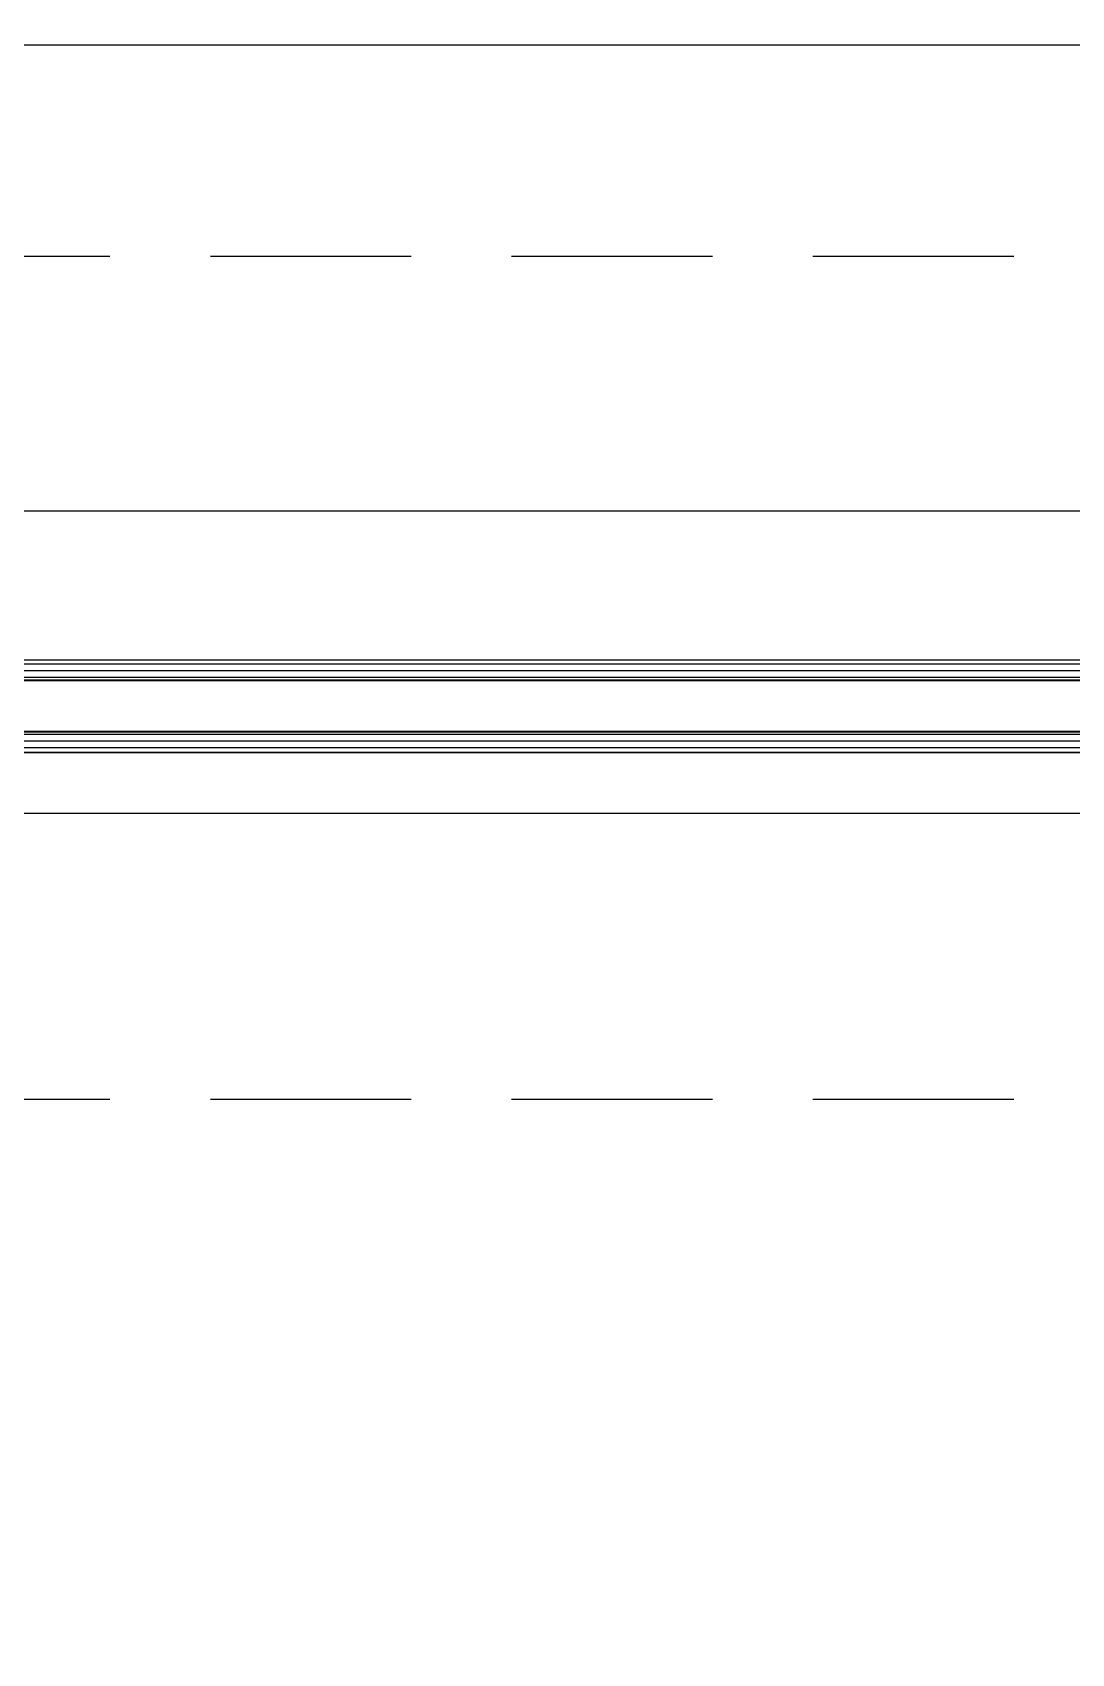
# Model space of a CAD drawing. Header units: inches. Extents: x 21 to 32698, y 13 to 3712.
# Drawn here: x 16726.07 to 16750.71, y 998.96 to 1037.41 of the extents above; entities that cross this region are included whole.
import ezdxf

# ---------------------------------------------------------------- set-up
doc = ezdxf.new("R2010")
doc.units = ezdxf.units.IN
doc.header["$MEASUREMENT"] = 0
doc.set_wipeout_variables(frame=1)
doc.linetypes.add('DOT', pattern=[6.349999999999998, 0, -6.349999999999998])
doc.linetypes.add('IMPORT-HIDDEN2', pattern=[47.625, 31.75, -15.875])
for name, color, linetype, lineweight in [('Z_MİM_-KM-BEAM-RAY', 8, 'DOT', 25), ('Z_MİM_-KM-GLAZ', 8, 'Continuous', 25), ('Z_MİM_-KM-GLAZ-1', 8, 'Continuous', 25), ('Z_MİM_-KM-GLAZ-CURT', 8, 'Continuous', 25), ('Z_MİM_-KM-IZO-THERMAL', 8, 'Continuous', 25), ('Z_MİM_-KM-IZO-THERMAL-ROCKWOOL', 8, 'BATTING', 25), ('Z_MİM_-KM-RAY-1', 8, 'IMPORT-HIDDEN2', 25), ('Z_MİM_-KM-WALL', 8, 'Continuous', 25), ('Z_MİM_-KM-WALL-PLASTER', 8, 'Continuous', 25), ('Z_MİM_aksesuar_k', 8, 'Continuous', 25)]:
    doc.layers.add(name, color=color, linetype=linetype, lineweight=lineweight)
doc.linetypes.add('BATTING', pattern='A,0.00254,-2.54,[134,ltypeshp.shx,S=2.54,R=0,X=-2.54,Y=0],-5.08,[134,ltypeshp.shx,S=2.54,R=180,X=2.54,Y=0],-2.54', length=10.16254)

# ---------------------------------------------------------------- blocks, each defined once
blk = doc.blocks.new('-KM_Kiriş İzi-2K')
at = {"layer": 'Z_MİM_-KM-BEAM-RAY'}
for p, q in [((1309.999227523803, 55.00018596649169), (2009.999752044678, 55.00018596649169)), ((1309.999227523803, 29.99991178512573), (2009.999752044678, 29.99991178512573))]:
    blk.add_line(p, q, dxfattribs=at)
blk = doc.blocks.new('*U276')
blk.add_wipeout([(9.99999999948524, -36.50000000301726), (110.00000000017825, -36.50000000349739), (109.9999999998854, 5.000000004178261), (9.999999999730782, 5.0000000046584745)])
at = {"layer": 'Z_MİM_-KM-GLAZ-1'}
for p, q in [((21.57231003511333, -6.045608386442822), (98.42768996454652, -6.045608386442811)), ((21.64405853729295, -13.21560838643744), (98.42768996454652, -13.21560838643742))]:
    blk.add_line(p, q, dxfattribs=at)
at = {"layer": 'Z_MİM_-KM-GLAZ-CURT'}
blk.add_lwpolyline([(109.9999999998854, 2.500000004178247), (109.9999999998854, 5.000000004178247), (9.999999999732607, 5.000000004658446), (9.999999999732607, 2.500000004658445)], dxfattribs=at)
at = {"layer": 'Z_MİM_-KM-RAY-1', "ltscale": 0.15}
for points in [[(9.999999999663483, 1.1896333e-09), (110.00000000006, 1.1896475e-09)], [(9.999999999616193, -20.00000000328144), (110.0000000000127, -20.00000000328143)]]:
    blk.add_lwpolyline(points, dxfattribs=at)
at = {"layer": 'Z_MİM_aksesuar_k'}
for p, q in [((20.59916275815885, -9.575608386423466), (95.22837036425697, -9.575608386423456)), ((95.22837036425697, -9.683773621891278), (20.59916275815885, -9.683773621891175)), ((95.22837036425697, -9.84252362190634), (20.59916275815885, -9.842523621906238)), ((95.22837036425697, -10.00127362189593), (20.59916275815885, -10.00127362189583)), ((95.22837036425697, -10.06002362188699), (20.59916275815885, -10.06002362188699)), ((95.22837036425697, -10.07560838642346), (20.59916275815885, -10.07560838642335)), ((95.22837036425697, -11.27560838642418), (20.59916275815885, -11.27560838642419)), ((95.22837036425697, -11.29119315096065), (20.59916275815885, -11.29119315096055)), ((95.22837036425697, -11.34994315097353), (20.59916275815885, -11.34994315097354)), ((95.22837036425697, -11.50869315098859), (20.59916275815885, -11.50869315098849)), ((95.22837036425697, -11.66744315097819), (20.59916275815885, -11.66744315097808)), ((95.22837036425697, -11.77560838642418), (20.59916275815885, -11.77560838642408)), ((20.59916275815885, -11.77560838642408), (95.22837036425697, -11.77560838642418))]:
    blk.add_line(p, q, dxfattribs=at)

msp = doc.modelspace()

# ---------------------------------------------------------------- linework, layer by layer
at = {"layer": 'Z_MİM_-KM-IZO-THERMAL'}
msp.add_lwpolyline([(18844.21428795201, 969.5831087493367), (17329.21380157811, 969.5831087493367), (17329.21380157811, 999.5831087493368), (16654.21327705724, 999.5831087493368), (16654.21327705724, 969.5831009268891), (15319.21404953344, 969.5831009268891), (15319.21404953344, 1624.583169546073), (15029.21424036908, 1624.583169546073), (15029.21481028035, 2594.584265079447), (18844.21428795201, 2594.584265079447)], close=True, dxfattribs=at)
at = {"layer": 'Z_MİM_-KM-IZO-THERMAL-ROCKWOOL', "ltscale": 0.45}
msp.add_lwpolyline([(18839.21428795201, 974.5831087493368), (17334.21380157811, 974.5831087493368), (17334.21380157811, 1004.583108749337), (16649.21327705724, 1004.583108749337), (16649.21327705724, 974.5831009268894), (15324.21404953344, 974.5831009268894), (15324.21404953344, 1629.583169546074), (15034.21424330676, 1629.583169546074), (15034.21480734267, 2589.584265079447), (18839.21428795201, 2589.584265079447)], close=True, dxfattribs=at)
at = {"layer": 'Z_MİM_-KM-WALL'}
msp.add_line((17341.71375747067, 1032.083108749337), (16641.71327705724, 1032.083108749337), dxfattribs=at)
msp.add_lwpolyline([(18831.71428795201, 982.0831087493367), (17341.71380157811, 982.0831087493367), (17341.71380157811, 1012.083108749337), (16641.71327705724, 1012.083108749337), (16641.71327705724, 982.0831009268891), (15331.71404953344, 982.0831009268891), (15331.71404953344, 1637.083169546073), (15041.7142477133, 1637.083169546073), (15041.71480293615, 2582.084265079447), (18831.71428795201, 2582.084265079447)], close=True, dxfattribs=at)
at = {"layer": 'Z_MİM_-KM-WALL-PLASTER'}
for points in [[(18834.21428795201, 979.5831087493366), (17339.21380157811, 979.5831087493366), (17339.21380157811, 1009.583108749336), (16644.21327705724, 1009.583108749336), (16644.21327705724, 979.5831009268892), (15329.21404953343, 979.5831009268892), (15329.21404953343, 1634.583169546074), (15039.21424624446, 1634.583169546074), (15039.21480440499, 2584.584265079447), (18834.21428795201, 2584.584265079447)], [(17339.21380157811, 1644.583145704217), (17339.21380157811, 1034.583108749337), (16644.21327705724, 1034.583108749337), (16644.21327705724, 1644.583145704217)]]:
    msp.add_lwpolyline(points, close=True, dxfattribs=at)

# ---------------------------------------------------------------- block references
at = {"layer": 'Z_MİM_-KM-BEAM-RAY'}
msp.add_blockref('-KM_Kiriş İzi-2K', (15331.71404953344, 982.0831087493367), dxfattribs=at)

# ---------------------------------------------------------------- next in the draw order: block references
at = {"layer": 'Z_MİM_-KM-GLAZ', "ltscale": 1.5}
msp.add_blockref('*U276', (16691.71327705755, 1032.111599167075), dxfattribs=at)

doc.saveas('drawing.dxf')
